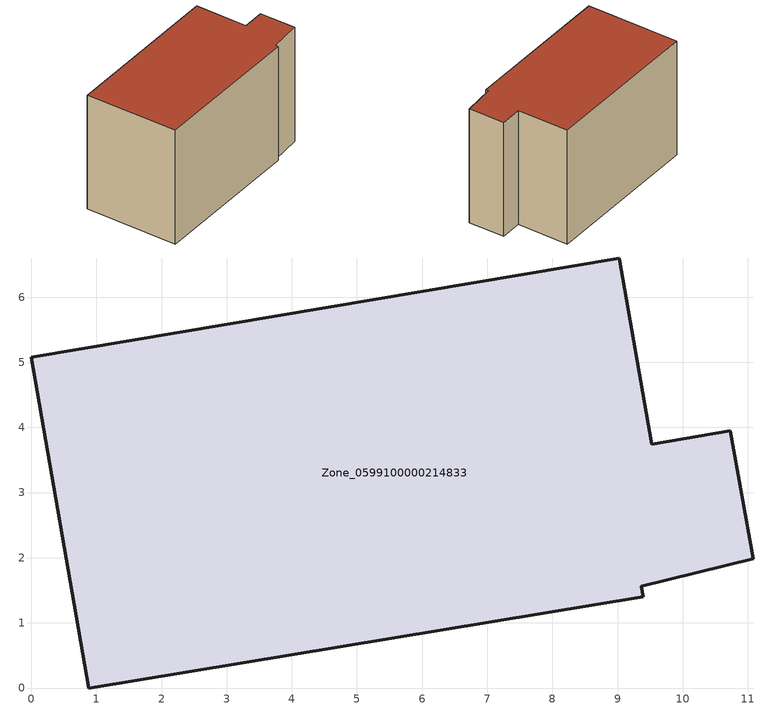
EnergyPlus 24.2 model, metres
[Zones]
Zone_0599100000214833
 floor ground (C_G): 0,5.08 9.02,6.6 9.52,3.74 10.73,3.95 11.08,1.98 9.36,1.56 9.39,1.4 0.89,0 z0
 wall outside (C_F): 0.89,0 9.39,1.4 9.36,1.56 11.08,1.98 10.73,3.95 9.52,3.74 9.02,6.6 0,5.08 0.89,0 z0:6.72
 roof outside (C_R): 9.02,6.6 0,5.08 0.89,0 9.39,1.4 9.36,1.56 11.08,1.98 10.73,3.95 9.52,3.74 z6.72
[BUILDING]
Pand.0599100000214833: North Axis=0; Terrain=City; Loads Convergence Tolerance Value=0.04; Temperature Convergence Tolerance Value=0.4; Solar Distribution=FullExterior; Maximum Number of Warmup Days=25; Minimum Number of Warmup Days=1
[Site:Location]
Rotterdam.The.Hague.AP_ZH_NLD Design_Conditions: Latitude=51.96; Longitude=4.45; Time Zone=1; Elevation=-4.5
[SITE:GROUNDTEMPERATURE:BUILDINGSURFACE]
18, 18, 18, 18, 18, 18, 18, 18, 18, 18, 18, 18
[MATERIAL] Thermal Absorptance=0.9; Solar Absorptance=0.7; Visible Absorptance=0.7
Name | Roughness | Thickness | Conductivity | Density | Specific Heat
G.TI.1946 | MediumSmooth | 0.15 | 1 | 540 | 1210
F.TI.1946 | Rough | 0.3 | 0.857143 | 1920 | 840
R.TI.1946 | MediumRough | 0.2 | 0.1 | 1500 | 1000
[CONSTRUCTION]
C_G: G.TI.1946
C_F: F.TI.1946
C_R: R.TI.1946
[ZONE]
Zone_0599100000214833: Type=1; Multiplier=1; Ceiling Height=Autocalculate; Volume=Autocalculate; Floor Area=autocalculate; Part of Total Floor Area=Yes
[ZONEINFILTRATION:DESIGNFLOWRATE]
Infil_Zone_0599100000214833: Zone or ZoneList or Space or SpaceList=Zone_0599100000214833; Schedule=AlwaysOn; Design Flow Rate Calculation Method=Flow/Area; Flow Rate per Floor Area=0.003; Constant Term Coefficient=1; Temperature Term Coefficient=0; Velocity Term Coefficient=0; Velocity Squared Term Coefficient=0
[HVACTEMPLATE:ZONE:IDEALLOADSAIRSYSTEM]
Zone_0599100000214833: Maximum Heating Supply Air Temperature=50; Minimum Cooling Supply Air Temperature=13; Maximum Heating Supply Air Humidity Ratio=0.0156; Minimum Cooling Supply Air Humidity Ratio=0.0077; Heating Limit=NoLimit; Cooling Limit=NoLimit; Dehumidification Control Type=ConstantSensibleHeatRatio; Cooling Sensible Heat Ratio=0.7; Dehumidification Setpoint=60; Humidification Control Type=None; Humidification Setpoint=30; Outdoor Air Method=None; Outdoor Air Flow Rate per Person=0.00944; Outdoor Air Flow Rate per Zone Floor Area=0; Outdoor Air Flow Rate per Zone=0; Demand Controlled Ventilation Type=None; Outdoor Air Economizer Type=NoEconomizer; Heat Recovery Type=None; Sensible Heat Recovery Effectiveness=0.7; Latent Heat Recovery Effectiveness=0.65
[ZONECONTROL:THERMOSTAT]
ThermostatControl_Zone_0599100000214833: Zone or ZoneList=Zone_0599100000214833; Control Type Schedule=DualSetpointControlType; Control 1=Thermostat_Zone_0599100000214833; Temperature Difference Between Cutout And Setpoint=0
[THERMOSTATSETPOINT:DUALSETPOINT]
Thermostat_Zone_0599100000214833: Heating Setpoint Temperature Schedule=HeatingSetpoint_Zone_0599100000214833; Cooling Setpoint Temperature Schedule=CoolingSetpoint_Zone_0599100000214833
[SCHEDULE:COMPACT]
HeatingSetpoint_Zone_0599100000214833: Through: 12/31, For: AllDays, Until: 24:00, 21
CoolingSetpoint_Zone_0599100000214833: Through: 12/31, For: AllDays, Until: 24:00, 24
DualSetpointControlType: Through: 12/31, For: AllDays, Until: 24:00, 4
AlwaysOn: Through: 12/31, For: AllDays, Until: 24:00, 1
